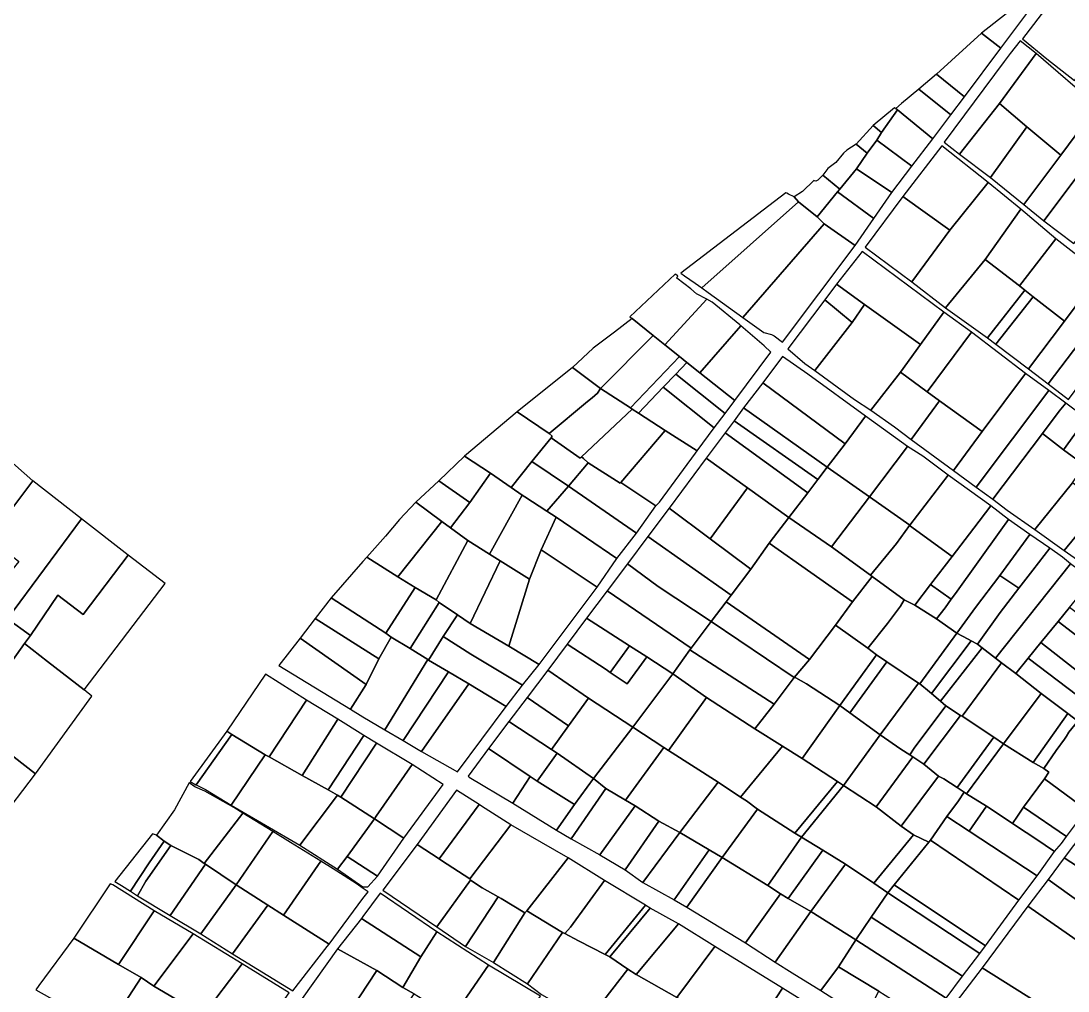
# Model space of a CAD drawing. Header units: metres. Extents: x 569648 to 571548, y 2333509 to 2335006.
# Drawn here: x 570370 to 570768, y 2334098.8 to 2334467.6 of the extents above; entities that cross this region are included whole.
import ezdxf

# ---------------------------------------------------------------- set-up
doc = ezdxf.new("R2010")
doc.units = ezdxf.units.M
doc.header["$MEASUREMENT"] = 0
doc.linetypes.add('CENTER', pattern=[2, 1.25, -0.25, 0.25, -0.25])
doc.layers.add('Net bo thua dat', color=210, linetype='CENTER', lineweight=30)

msp = doc.modelspace()

# ---------------------------------------------------------------- linework, layer by layer
at = {"layer": 'Net bo thua dat', "linetype": 'Continuous', "flags": 128}
for points in [[(570760.3, 2334481.15), (570758.99, 2334481.95), (570753.9, 2334478.5), (570744.4, 2334470.23), (570735.12, 2334462.98), (570742.47, 2334457.27)], [(570786.18, 2334465.35), (570781.2, 2334469.47), (570778.33, 2334471.84), (570766.53, 2334481.6), (570750.64, 2334460.76), (570759.96, 2334453.16), (570770.42, 2334445)], [(570742.47, 2334457.27), (570735.12, 2334462.98), (570717.93, 2334447.37), (570728.61, 2334438.72)], [(570741.87, 2334436.16), (570755.89, 2334455.2), (570749.82, 2334460.04), (570745.98, 2334455.27), (570743.67, 2334452.2), (570720.95, 2334421.49), (570726.7, 2334416.91)], [(570779.02, 2334435.25), (570755.89, 2334455.2), (570741.87, 2334436.16), (570752.33, 2334427.39), (570765.18, 2334416.62)], [(570728.61, 2334438.72), (570717.93, 2334447.37), (570711.25, 2334441.65), (570723.39, 2334431.88)], [(570723.39, 2334431.88), (570711.25, 2334441.65), (570704.71, 2334436.21), (570702.56, 2334434.26), (570703.22, 2334433.82), (570716.59, 2334422.77)], [(570703.22, 2334433.82), (570702.56, 2334434.26), (570702.03, 2334434.61), (570693.87, 2334427.88), (570697.14, 2334425.21)], [(570703.22, 2334433.82), (570697.14, 2334425.21), (570695.35, 2334422.24), (570708.67, 2334412.43), (570716.59, 2334422.77)], [(570752.33, 2334427.39), (570741.87, 2334436.16), (570726.7, 2334416.91), (570738.52, 2334408.06)], [(570786.95, 2334429.14), (570779.02, 2334435.25), (570765.18, 2334416.62), (570751.2, 2334397.81), (570758.73, 2334391.59), (570772.94, 2334410.5)], [(570695.35, 2334422.24), (570697.14, 2334425.21), (570693.87, 2334427.88), (570687.42, 2334420.73), (570691.61, 2334417.36)], [(570752.33, 2334427.39), (570738.52, 2334408.06), (570751.2, 2334397.81), (570765.18, 2334416.62)], [(570708.67, 2334412.43), (570695.35, 2334422.24), (570691.61, 2334417.36), (570687.55, 2334411.42), (570701, 2334402.32)], [(570687.55, 2334411.42), (570691.61, 2334417.36), (570687.42, 2334420.73), (570683.95, 2334418.51), (570682.65, 2334417.32), (570679.73, 2334413.77), (570676.63, 2334411.49), (570674.76, 2334408.99), (570681.29, 2334403.68)], [(570737.68, 2334406.19), (570720, 2334420.12), (570705.14, 2334400.85), (570723.01, 2334388)], [(570687.55, 2334411.42), (570681.29, 2334403.68), (570680.38, 2334402.57), (570694.15, 2334392.46), (570701, 2334402.32)], [(570784.28, 2334400.6), (570784.45, 2334400.85), (570772.94, 2334410.5), (570758.73, 2334391.59), (570770.19, 2334382.93)], [(570680.38, 2334402.57), (570681.29, 2334403.68), (570674.76, 2334408.99), (570672.88, 2334407.08), (570672.17, 2334406.7), (570671.63, 2334406.79), (570671.41, 2334406.92), (570667.08, 2334402.73), (570663.92, 2334400.68), (570665.58, 2334398.85), (570672.59, 2334393.11)], [(570750.09, 2334396.07), (570737.68, 2334406.19), (570723.01, 2334388), (570708.65, 2334368.38), (570721.41, 2334358.59), (570736.52, 2334376.86)], [(570665.58, 2334398.85), (570663.92, 2334400.68), (570661.77, 2334401.77), (570661.07, 2334402.12), (570660.76, 2334402.28), (570620.79, 2334371.68), (570622.16, 2334370.76), (570626.32, 2334367.91), (570628.74, 2334366.15)], [(570680.38, 2334402.57), (570672.59, 2334393.11), (570675.35, 2334390.47), (570687.01, 2334382.29), (570694.15, 2334392.46)], [(570675.35, 2334390.47), (570672.59, 2334393.11), (570665.58, 2334398.85), (570628.74, 2334366.15), (570631.26, 2334364.33), (570644.37, 2334354.88)], [(570723.01, 2334388), (570705.14, 2334400.85), (570690.92, 2334381.61), (570708.65, 2334368.38)], [(570763.31, 2334384.75), (570750.09, 2334396.07), (570736.52, 2334376.86), (570749.54, 2334366.92)], [(570687.01, 2334382.29), (570675.35, 2334390.47), (570644.37, 2334354.88), (570652.41, 2334349.17), (570655.32, 2334348.43), (570656.31, 2334347.94), (570659.51, 2334345.5)], [(570780.41, 2334371.45), (570763.31, 2334384.75), (570749.54, 2334366.92), (570751.49, 2334365.19), (570754.74, 2334362.66), (570766.58, 2334353.46), (570774.37, 2334363.92)], [(570689.69, 2334379.94), (570680.01, 2334367.51), (570690.63, 2334359.81), (570711.84, 2334344.63), (570720.81, 2334356.94)], [(570749.54, 2334366.92), (570736.52, 2334376.86), (570721.41, 2334358.59), (570737.41, 2334347.09), (570751.49, 2334365.19)], [(570630.65, 2334361.83), (570626.83, 2334363.88), (570624.62, 2334365.81), (570619.35, 2334369.83), (570619.67, 2334370.65), (570618.66, 2334371.33), (570601.5, 2334355.08), (570602.27, 2334354.46), (570610.28, 2334348.06), (570614.7, 2334344.52)], [(570690.63, 2334359.81), (570680.01, 2334367.51), (570675.6, 2334361.56), (570685.88, 2334352.98)], [(570643.62, 2334351.75), (570643.2, 2334352.12), (570632.75, 2334360.7), (570630.65, 2334361.83), (570614.7, 2334344.52), (570620.28, 2334340.06), (570623.1, 2334337.8), (570628.03, 2334333.86)], [(570685.88, 2334352.98), (570675.6, 2334361.56), (570661.45, 2334342.93), (570667.94, 2334337.35), (570671.73, 2334334.67)], [(570754.74, 2334362.66), (570751.49, 2334365.19), (570737.41, 2334347.09), (570740.51, 2334344.75)], [(570766.58, 2334353.46), (570754.74, 2334362.66), (570740.51, 2334344.75), (570752.97, 2334335.32)], [(570782.12, 2334358.21), (570774.37, 2334363.92), (570766.58, 2334353.46), (570752.97, 2334335.32), (570760.43, 2334329.61)], [(570711.84, 2334344.63), (570690.63, 2334359.81), (570685.88, 2334352.98), (570671.73, 2334334.67), (570686.87, 2334323.71), (570693.02, 2334319.63), (570704.34, 2334334.04)], [(570789.52, 2334352.77), (570782.12, 2334358.21), (570760.43, 2334329.61), (570768.09, 2334323.75), (570781.58, 2334341.78), (570784.1, 2334345.25)], [(570610.28, 2334348.06), (570602.27, 2334354.46), (570595.6, 2334349.31), (570587.47, 2334343.26), (570579.61, 2334335.9), (570590.32, 2334327.92)], [(570731.29, 2334349.34), (570720.81, 2334356.94), (570711.84, 2334344.63), (570704.34, 2334334.04), (570714.46, 2334326.64)], [(570655.08, 2334341.67), (570652.48, 2334344.07), (570643.62, 2334351.75), (570628.03, 2334333.86), (570641.29, 2334323.26)], [(570620.28, 2334340.06), (570614.7, 2334344.52), (570610.28, 2334348.06), (570590.32, 2334327.92), (570601.63, 2334320.52)], [(570751.77, 2334333.63), (570731.29, 2334349.34), (570714.46, 2334326.64), (570719.14, 2334323.16), (570735.36, 2334311.58)], [(570618.86, 2334333.35), (570623.1, 2334337.8), (570620.28, 2334340.06), (570601.63, 2334320.52), (570602.36, 2334320.04), (570604.67, 2334318.45), (570614.1, 2334328.35)], [(570628.03, 2334333.86), (570623.1, 2334337.8), (570618.86, 2334333.35), (570637.66, 2334318.4), (570641.29, 2334323.26)], [(570690.95, 2334317.36), (570669.14, 2334333.3), (570659.41, 2334340.08), (570652.01, 2334330.03), (570683.21, 2334306.85)], [(570589.14, 2334326.07), (570590.32, 2334327.92), (570579.61, 2334335.9), (570558.67, 2334319.06), (570570.75, 2334310.83), (570585.36, 2334322.95), (570587.14, 2334324.29)], [(570719.14, 2334323.16), (570714.46, 2334326.64), (570704.34, 2334334.04), (570693.02, 2334319.63), (570701.96, 2334313.34), (570708.41, 2334308.44)], [(570760.66, 2334327.1), (570751.77, 2334333.63), (570735.36, 2334311.58), (570724.46, 2334296.75), (570733.05, 2334290.32)], [(570618.86, 2334333.35), (570614.1, 2334328.35), (570633.52, 2334312.88), (570637.66, 2334318.4)], [(570652.01, 2334330.03), (570644.66, 2334320.49), (570676.45, 2334297.97), (570683.21, 2334306.85)], [(570602.36, 2334320.04), (570601.63, 2334320.52), (570590.32, 2334327.92), (570589.14, 2334326.07), (570587.14, 2334324.29), (570585.36, 2334322.95), (570570.75, 2334310.83), (570571.93, 2334309.8), (570571.55, 2334309.14), (570582.57, 2334301.38), (570583.11, 2334301.91)], [(570614.1, 2334328.35), (570604.67, 2334318.45), (570614.81, 2334311.97), (570627, 2334304.18), (570633.52, 2334312.88)], [(570764.66, 2334319.28), (570767.19, 2334322.3), (570760.66, 2334327.1), (570733.05, 2334290.32), (570739.43, 2334285.82), (570758.25, 2334310.81)], [(570719.14, 2334323.16), (570708.41, 2334308.44), (570724.46, 2334296.75), (570735.36, 2334311.58)], [(570774.92, 2334316.45), (570767.19, 2334322.3), (570764.66, 2334319.28), (570758.25, 2334310.81), (570766.22, 2334304.58)], [(570571.55, 2334309.14), (570571.93, 2334309.8), (570570.75, 2334310.83), (570558.67, 2334319.06), (570538.64, 2334302.2), (570548.43, 2334295.69), (570556.4, 2334290.24), (570564.21, 2334300.12)], [(570614.81, 2334311.97), (570604.67, 2334318.45), (570602.36, 2334320.04), (570583.11, 2334301.91), (570583.87, 2334301.33), (570585.61, 2334299.6), (570597.72, 2334291.89), (570597.99, 2334292.21)], [(570644.66, 2334320.49), (570641.03, 2334315.59), (570672.87, 2334293.26), (570676.45, 2334297.97)], [(570641.03, 2334315.59), (570637.66, 2334311.03), (570669.03, 2334288.21), (570672.87, 2334293.26)], [(570706.97, 2334305.79), (570690.95, 2334317.36), (570683.21, 2334306.85), (570676.45, 2334297.97), (570692.57, 2334286.67)], [(570782.75, 2334310.51), (570774.92, 2334316.45), (570766.22, 2334304.58), (570774.24, 2334298.78)], [(570626.38, 2334303.35), (570627, 2334304.18), (570614.81, 2334311.97), (570597.99, 2334292.21), (570611.35, 2334283.28), (570612.67, 2334284.62)], [(570637.66, 2334311.03), (570630.49, 2334301.4), (570646.18, 2334290.1), (570661.87, 2334278.8), (570669.03, 2334288.21)], [(570769.61, 2334292.02), (570774.24, 2334298.78), (570766.22, 2334304.58), (570758.25, 2334310.81), (570739.43, 2334285.82), (570744.86, 2334281.58), (570755.36, 2334274.29)], [(570583.87, 2334301.33), (570583.11, 2334301.91), (570582.57, 2334301.38), (570571.55, 2334309.14), (570564.21, 2334300.12), (570578.09, 2334290.78), (570585.61, 2334299.6)], [(570722.38, 2334294.9), (570715.84, 2334299.85), (570712.76, 2334302.15), (570706.97, 2334305.79), (570692.57, 2334286.67), (570707.81, 2334275.99)], [(570548.43, 2334295.69), (570538.64, 2334302.2), (570528.87, 2334292.75), (570540.58, 2334284.57)], [(570374.55, 2334292.82), (570364.68, 2334301.46), (570348.32, 2334278.91), (570358.11, 2334271.03)], [(570564.21, 2334300.12), (570556.4, 2334290.24), (570560.57, 2334287.33), (570561.48, 2334286.7), (570569.91, 2334281.29), (570578.09, 2334290.78)], [(570597.99, 2334292.21), (570597.72, 2334291.89), (570585.61, 2334299.6), (570578.09, 2334290.78), (570604.01, 2334272.88), (570611.35, 2334283.28)], [(570646.18, 2334290.1), (570630.49, 2334301.4), (570616.35, 2334282.33), (570631.91, 2334270.76)], [(570676.45, 2334297.97), (570672.87, 2334293.26), (570669.03, 2334288.21), (570661.87, 2334278.8), (570678.05, 2334267.69), (570692.57, 2334286.67)], [(570560.57, 2334287.33), (570556.4, 2334290.24), (570548.43, 2334295.69), (570540.58, 2334284.57), (570533.32, 2334274.94), (570539.82, 2334270.13), (570548.07, 2334264.97)], [(570732.21, 2334274.77), (570738.58, 2334283.31), (570722.38, 2334294.9), (570707.81, 2334275.99), (570707.67, 2334275.75), (570723.98, 2334263.99)], [(570393.08, 2334278.32), (570374.55, 2334292.82), (570358.11, 2334271.03), (570369.22, 2334262.1), (570362.88, 2334254.4), (570357.1, 2334246), (570364.98, 2334240.3)], [(570540.58, 2334284.57), (570528.87, 2334292.75), (570520.12, 2334284.67), (570530.01, 2334277.38), (570533.32, 2334274.94)], [(570578.09, 2334290.78), (570569.91, 2334281.29), (570573.45, 2334278.96), (570596.47, 2334263.2), (570604.01, 2334272.88)], [(570661.87, 2334278.8), (570646.18, 2334290.1), (570631.91, 2334270.76), (570647.47, 2334259.18), (570654.4, 2334269.03)], [(570780.91, 2334283.88), (570769.61, 2334292.02), (570755.36, 2334274.29), (570766.54, 2334266.31)], [(570573.45, 2334278.96), (570569.91, 2334281.29), (570561.48, 2334286.7), (570560.57, 2334287.33), (570548.07, 2334264.97), (570552.21, 2334262.37), (570563.3, 2334255.43), (570567.73, 2334266.53)], [(570707.67, 2334275.75), (570707.81, 2334275.99), (570692.57, 2334286.67), (570678.05, 2334267.69), (570692.94, 2334256.93), (570702.76, 2334268.96)], [(570530.01, 2334277.38), (570520.12, 2334284.67), (570513.85, 2334278.07), (570508.61, 2334271.7), (570501.46, 2334263.75), (570513.32, 2334256.34)], [(570631.91, 2334270.76), (570616.35, 2334282.33), (570608.23, 2334271.58), (570639.98, 2334249.26), (570647.47, 2334259.18)], [(570742.41, 2334274.07), (570745.33, 2334278.13), (570738.58, 2334283.31), (570732.21, 2334274.77), (570723.98, 2334263.99), (570715.74, 2334253.44), (570723.52, 2334247.86), (570725.22, 2334249.97)], [(570792.12, 2334275.48), (570782.5, 2334282.72), (570780.91, 2334283.88), (570766.54, 2334266.31), (570777.84, 2334258.29)], [(570410.73, 2334264.51), (570393.08, 2334278.32), (570364.98, 2334240.3), (570373.64, 2334234.04), (570384.11, 2334249.28), (570393.67, 2334242.03)], [(570573.45, 2334278.96), (570567.73, 2334266.53), (570588.98, 2334252.41), (570596.47, 2334263.2)], [(570678.05, 2334267.69), (570661.87, 2334278.8), (570654.4, 2334269.03), (570686.04, 2334246.74), (570693.59, 2334256.41), (570692.94, 2334256.93)], [(570741.99, 2334256.74), (570753.42, 2334272.37), (570745.33, 2334278.13), (570742.41, 2334274.07), (570725.22, 2334249.97), (570723.52, 2334247.86), (570721.24, 2334244.45), (570718, 2334240.27), (570725.76, 2334234.94), (570732.86, 2334244.6)], [(570539.82, 2334270.13), (570533.32, 2334274.94), (570530.01, 2334277.38), (570513.32, 2334256.34), (570519.88, 2334252.24), (570527.79, 2334247.54)], [(570723.98, 2334263.99), (570707.67, 2334275.75), (570702.76, 2334268.96), (570692.94, 2334256.93), (570693.59, 2334256.41), (570705.72, 2334247.49), (570709.81, 2334245.49), (570715.74, 2334253.44)], [(570552.21, 2334262.37), (570548.07, 2334264.97), (570539.82, 2334270.13), (570527.79, 2334247.54), (570529, 2334246.55), (570535.97, 2334241.89), (570540.8, 2334238.57)], [(570608.23, 2334271.58), (570600.57, 2334261.17), (570612.19, 2334252.59), (570632.38, 2334239.3), (570638.11, 2334246.84), (570639.98, 2334249.26)], [(570754.62, 2334258.79), (570761.07, 2334267.2), (570753.42, 2334272.37), (570741.99, 2334256.74), (570749.32, 2334251.96)], [(570588.98, 2334252.41), (570567.73, 2334266.53), (570563.3, 2334255.43), (570555.42, 2334229.89), (570566.98, 2334223.01)], [(570686.04, 2334246.74), (570654.4, 2334269.03), (570647.47, 2334259.18), (570639.98, 2334249.26), (570638.11, 2334246.84), (570669.73, 2334224.92), (570679.65, 2334237.86)], [(570768.91, 2334261.27), (570765.89, 2334263.81), (570761.07, 2334267.2), (570754.62, 2334258.79), (570749.32, 2334251.96), (570742.19, 2334242.72), (570733.53, 2334230.72), (570735.29, 2334229.35), (570740.37, 2334225.41)], [(570424.79, 2334253.71), (570410.73, 2334264.51), (570393.67, 2334242.03), (570384.11, 2334249.28), (570373.64, 2334234.04), (570371.38, 2334230.92), (570380.09, 2334224.15), (570394.04, 2334213.29)], [(570519.88, 2334252.24), (570513.32, 2334256.34), (570501.46, 2334263.75), (570500, 2334262.09), (570487.91, 2334248.31), (570508.67, 2334234.89)], [(570563.3, 2334255.43), (570552.21, 2334262.37), (570540.8, 2334238.57), (570555.42, 2334229.89)], [(570612.19, 2334252.59), (570600.57, 2334261.17), (570592.88, 2334250.96), (570624.79, 2334229.23), (570632.38, 2334239.3)], [(570768.57, 2334244.61), (570777.12, 2334255.14), (570768.91, 2334261.27), (570740.37, 2334225.41), (570742.69, 2334223.61), (570748.07, 2334219.54), (570752.79, 2334225.33), (570757.69, 2334231.35), (570764.21, 2334239.36)], [(570704.25, 2334245.17), (570705.72, 2334247.49), (570693.59, 2334256.41), (570686.04, 2334246.74), (570679.65, 2334237.86), (570691.91, 2334229.14), (570699.37, 2334238.59)], [(570749.32, 2334251.96), (570741.99, 2334256.74), (570732.86, 2334244.6), (570725.76, 2334234.94), (570730.02, 2334232.63), (570731.18, 2334232), (570733.53, 2334230.72), (570742.19, 2334242.72)], [(570529, 2334246.55), (570527.79, 2334247.54), (570519.88, 2334252.24), (570508.67, 2334234.89), (570510.75, 2334233.34), (570517.9, 2334229.1)], [(570592.88, 2334250.96), (570585.02, 2334240.6), (570601.31, 2334230.11), (570607.93, 2334225.85), (570617.83, 2334219.48), (570624.26, 2334228.57), (570624.79, 2334229.23)], [(570715.74, 2334253.44), (570709.81, 2334245.49), (570718, 2334240.27), (570721.24, 2334244.45), (570723.52, 2334247.86)], [(570371.38, 2334230.92), (570373.64, 2334234.04), (570364.98, 2334240.3), (570357.1, 2334246), (570350.52, 2334235.07), (570343.73, 2334224.6), (570343.76, 2334223.24), (570357.81, 2334211.99)], [(570487.91, 2334248.31), (570481.84, 2334240.47), (570506.03, 2334225.07), (570510.75, 2334233.34), (570508.67, 2334234.89)], [(570535.97, 2334241.89), (570529, 2334246.55), (570517.9, 2334229.1), (570524.62, 2334224.92), (570524.88, 2334224.57), (570530.51, 2334233.63)], [(570638.11, 2334246.84), (570632.38, 2334239.3), (570663.87, 2334218.02), (570669.73, 2334224.92)], [(570725.76, 2334234.94), (570718, 2334240.27), (570709.81, 2334245.49), (570705.72, 2334247.49), (570704.25, 2334245.17), (570699.37, 2334238.59), (570691.91, 2334229.14), (570695.12, 2334226.66), (570699.14, 2334223.92), (570711.2, 2334215.9), (570711.62, 2334215.57)], [(570768.57, 2334244.61), (570764.21, 2334239.36), (570805.14, 2334207.93), (570805.48, 2334208.4), (570809.27, 2334213.88)], [(570481.84, 2334240.47), (570476.13, 2334232.97), (570501.26, 2334215.43), (570506.03, 2334225.07)], [(570555.42, 2334229.89), (570540.8, 2334238.57), (570535.97, 2334241.89), (570530.51, 2334233.63), (570540.98, 2334226.96), (570560.62, 2334215.16), (570566.98, 2334223.01)], [(570601.31, 2334230.11), (570585.02, 2334240.6), (570577.65, 2334230.64), (570592.46, 2334221.01), (570594, 2334219.93)], [(570632.38, 2334239.3), (570624.79, 2334229.23), (570624.26, 2334228.57), (570656.23, 2334207.86), (570663.87, 2334218.02)], [(570764.21, 2334239.36), (570757.69, 2334231.35), (570798.51, 2334199.31), (570800.26, 2334201.32), (570805.14, 2334207.93)], [(570695.12, 2334226.66), (570691.91, 2334229.14), (570679.65, 2334237.86), (570669.73, 2334224.92), (570663.87, 2334218.02), (570664.56, 2334217.91), (570668.56, 2334215.64), (570681.19, 2334207.43)], [(570731.18, 2334232), (570730.02, 2334232.63), (570725.76, 2334234.94), (570711.62, 2334215.57), (570715.38, 2334212.58), (570716.07, 2334211.98)], [(570397.03, 2334210.96), (570394.04, 2334213.29), (570380.09, 2334224.15), (570371.38, 2334230.92), (570357.81, 2334211.99), (570350.04, 2334201.31), (570375.57, 2334181.47)], [(570476.13, 2334232.97), (570467.99, 2334222.65), (570495.23, 2334205.99), (570501.26, 2334215.43)], [(570524.62, 2334224.92), (570517.9, 2334229.1), (570510.75, 2334233.34), (570506.03, 2334225.07), (570501.26, 2334215.43), (570495.23, 2334205.99), (570500, 2334203.13), (570508.36, 2334198.13)], [(570540.98, 2334226.96), (570530.51, 2334233.63), (570524.88, 2334224.57), (570532.58, 2334220.12), (570540.29, 2334215.66), (570554.38, 2334206.96), (570560.62, 2334215.16)], [(570617.83, 2334219.48), (570607.93, 2334225.85), (570600.4, 2334215.59), (570594, 2334219.93), (570592.46, 2334221.01), (570577.65, 2334230.64), (570570.27, 2334220.82), (570585.73, 2334210.14), (570602.56, 2334199.19)], [(570607.93, 2334225.85), (570601.31, 2334230.11), (570594, 2334219.93), (570600.4, 2334215.59)], [(570735.29, 2334229.35), (570733.53, 2334230.72), (570731.18, 2334232), (570716.07, 2334211.98), (570719.52, 2334209)], [(570757.69, 2334231.35), (570752.79, 2334225.33), (570794.3, 2334193.99), (570798.51, 2334199.31)], [(570624.26, 2334228.57), (570617.83, 2334219.48), (570630.55, 2334210.41), (570648.96, 2334198.47), (570656.23, 2334207.86)], [(570699.14, 2334223.92), (570695.12, 2334226.66), (570681.19, 2334207.43), (570685.08, 2334204.55)], [(570742.69, 2334223.61), (570740.37, 2334225.41), (570735.29, 2334229.35), (570719.52, 2334209), (570721.59, 2334207.21), (570727.05, 2334203.64), (570727.74, 2334203.37)], [(570532.58, 2334220.12), (570524.88, 2334224.57), (570524.62, 2334224.92), (570508.36, 2334198.13), (570515.3, 2334194.02)], [(570711.2, 2334215.9), (570699.14, 2334223.92), (570685.08, 2334204.55), (570696.56, 2334196.19)], [(570757.82, 2334211.95), (570755.31, 2334213.89), (570748.07, 2334219.54), (570742.69, 2334223.61), (570727.74, 2334203.37), (570739.71, 2334195.39), (570743.48, 2334192.86)], [(570752.79, 2334225.33), (570748.07, 2334219.54), (570755.31, 2334213.89), (570757.82, 2334211.95), (570767.94, 2334204.3), (570771.68, 2334201.47), (570776.43, 2334197.9), (570778.73, 2334196.13), (570789.69, 2334187.6), (570794.3, 2334193.99)], [(570478.58, 2334209.41), (570462.92, 2334219.31), (570448.28, 2334197.64), (570450.24, 2334196.3), (570462.86, 2334188.69), (570464.41, 2334187.82)], [(570540.29, 2334215.66), (570532.58, 2334220.12), (570515.3, 2334194.02), (570522.25, 2334189.92)], [(570585.73, 2334210.14), (570570.27, 2334220.82), (570562.42, 2334210.44), (570578.14, 2334199.62)], [(570630.55, 2334210.41), (570617.83, 2334219.48), (570602.56, 2334199.19), (570614.42, 2334191.47), (570616.17, 2334190.33)], [(570554.38, 2334206.96), (570540.29, 2334215.66), (570522.25, 2334189.92), (570535.92, 2334182.11)], [(570681.19, 2334207.43), (570668.56, 2334215.64), (570664.56, 2334217.91), (570663.87, 2334218.02), (570656.23, 2334207.86), (570648.96, 2334198.47), (570659.47, 2334191.89), (570666.96, 2334187.2)], [(570721.59, 2334207.21), (570719.52, 2334209), (570716.07, 2334211.98), (570715.38, 2334212.58), (570711.62, 2334215.57), (570711.2, 2334215.9), (570696.56, 2334196.19), (570704.37, 2334190.8), (570707.84, 2334188.63), (570709.51, 2334191.12)], [(570562.42, 2334210.44), (570555.49, 2334201.27), (570571.66, 2334190.64), (570578.14, 2334199.62)], [(570602.56, 2334199.19), (570585.73, 2334210.14), (570578.14, 2334199.62), (570571.66, 2334190.64), (570573.79, 2334189.24), (570587.62, 2334179.59)], [(570648.96, 2334198.47), (570630.55, 2334210.41), (570616.17, 2334190.33), (570634.96, 2334178.3), (570643.5, 2334172.58), (570659.47, 2334191.89)], [(570767.94, 2334204.3), (570757.82, 2334211.95), (570743.48, 2334192.86), (570754.72, 2334185.67)], [(570490.41, 2334202.14), (570478.58, 2334209.41), (570464.41, 2334187.82), (570476.96, 2334180.8)], [(570696.56, 2334196.19), (570685.08, 2334204.55), (570681.19, 2334207.43), (570666.96, 2334187.2), (570680.33, 2334178.46), (570682.61, 2334176.97)], [(570727.05, 2334203.64), (570721.59, 2334207.21), (570709.51, 2334191.12), (570707.84, 2334188.63), (570708.95, 2334187.86), (570713.21, 2334185.11)], [(570500.38, 2334196.02), (570500, 2334196.25), (570490.41, 2334202.14), (570476.96, 2334180.8), (570486.78, 2334175.3)], [(570739.71, 2334195.39), (570727.74, 2334203.37), (570727.05, 2334203.64), (570713.21, 2334185.11), (570718.76, 2334180.57), (570720.75, 2334179.5), (570725.81, 2334176.23)], [(570766.64, 2334194.54), (570767.34, 2334195.73), (570768.32, 2334197.21), (570771.68, 2334201.47), (570767.94, 2334204.3), (570754.72, 2334185.67), (570758.81, 2334183.49), (570763.4, 2334190.24)], [(570375.57, 2334181.47), (570350.04, 2334201.31), (570348.01, 2334198.52), (570342.63, 2334191.41), (570329.14, 2334173.57), (570346.64, 2334160.33), (570330.16, 2334138.53), (570338.66, 2334131.51), (570361.43, 2334162.9)], [(570555.49, 2334201.27), (570547.77, 2334191.06), (570563.61, 2334180.46), (570566.21, 2334178.59), (570573.79, 2334189.24), (570571.66, 2334190.64)], [(570614.42, 2334191.47), (570602.56, 2334199.19), (570587.62, 2334179.59), (570592.26, 2334175.84), (570599.79, 2334171.36)], [(570789.69, 2334187.6), (570778.73, 2334196.13), (570776.43, 2334197.9), (570771.68, 2334201.47), (570768.32, 2334197.21), (570767.34, 2334195.73), (570766.64, 2334194.54), (570763.4, 2334190.24), (570758.81, 2334183.49), (570760.62, 2334182.06), (570759, 2334179.48), (570775.02, 2334167.75)], [(570450.24, 2334196.3), (570448.28, 2334197.64), (570434.38, 2334178.51), (570436.46, 2334177.26), (570436.62, 2334177.18)], [(570462.86, 2334188.69), (570450.24, 2334196.3), (570436.62, 2334177.18), (570440.18, 2334175.42), (570449.97, 2334169.55)], [(570505.18, 2334193.03), (570500.38, 2334196.02), (570486.78, 2334175.3), (570490.4, 2334173.27), (570491.58, 2334172.51)], [(570708.95, 2334187.86), (570707.84, 2334188.63), (570704.37, 2334190.8), (570696.56, 2334196.19), (570682.61, 2334176.97), (570695.06, 2334168.88)], [(570743.48, 2334192.86), (570739.71, 2334195.39), (570725.81, 2334176.23), (570728.56, 2334174.4), (570729.41, 2334173.87)], [(570518.7, 2334184.92), (570505.18, 2334193.03), (570491.58, 2334172.51), (570504.34, 2334164.25), (570505.02, 2334165.32)], [(570563.61, 2334180.46), (570547.77, 2334191.06), (570540.03, 2334180.5), (570540.36, 2334180.12), (570556.96, 2334170.24)], [(570634.96, 2334178.3), (570616.17, 2334190.33), (570614.42, 2334191.47), (570599.79, 2334171.36), (570603.41, 2334169.21), (570612.51, 2334163.4), (570620.41, 2334159.13)], [(570680.33, 2334178.46), (570666.96, 2334187.2), (570659.47, 2334191.89), (570643.5, 2334172.58), (570645.72, 2334171.1), (570650, 2334168.04), (570664.16, 2334158.91)], [(570759, 2334179.48), (570760.62, 2334182.06), (570758.81, 2334183.49), (570754.72, 2334185.67), (570743.48, 2334192.86), (570729.41, 2334173.87), (570736.99, 2334169.1), (570739.52, 2334167.51), (570746.91, 2334162.53), (570748.74, 2334165.38), (570751.08, 2334168.72)], [(570490.4, 2334173.27), (570486.78, 2334175.3), (570476.96, 2334180.8), (570464.41, 2334187.82), (570462.86, 2334188.69), (570449.97, 2334169.55), (570476, 2334154.29)], [(570573.79, 2334189.24), (570566.21, 2334178.59), (570580.37, 2334169.75), (570587.62, 2334179.59)], [(570718.76, 2334180.57), (570713.21, 2334185.11), (570708.95, 2334187.86), (570695.06, 2334168.88), (570704.59, 2334161.53)], [(570530.52, 2334177.37), (570518.7, 2334184.92), (570505.02, 2334165.32), (570504.34, 2334164.25), (570515.61, 2334156.94)], [(570566.21, 2334178.59), (570563.61, 2334180.46), (570556.96, 2334170.24), (570573.62, 2334160.06), (570580.37, 2334169.75)], [(570592.26, 2334175.84), (570587.62, 2334179.59), (570580.37, 2334169.75), (570573.62, 2334160.06), (570579.1, 2334156.71)], [(570650, 2334168.04), (570645.72, 2334171.1), (570643.5, 2334172.58), (570634.96, 2334178.3), (570620.41, 2334159.13), (570631.59, 2334152.58), (570636.59, 2334149.62)], [(570682.61, 2334176.97), (570680.33, 2334178.46), (570664.16, 2334158.91), (570666.68, 2334157.29)], [(570726.31, 2334171.09), (570728.56, 2334174.4), (570725.81, 2334176.23), (570720.75, 2334179.5), (570718.76, 2334180.57), (570704.59, 2334161.53), (570709.19, 2334158.24), (570715.01, 2334155.44), (570715.64, 2334156.24), (570721.91, 2334165.15)], [(570759, 2334179.48), (570751.08, 2334168.72), (570767.38, 2334157.58), (570775.02, 2334167.75)], [(570454.32, 2334166.51), (570450.94, 2334168.59), (570439.95, 2334174.86), (570436.15, 2334176.53), (570433.97, 2334177.95), (570428.41, 2334167.79), (570421.54, 2334158.16), (570424.42, 2334155.83), (570426.96, 2334154.13), (570437.6, 2334148.83), (570439.73, 2334147.39), (570446.4, 2334156.09)], [(570544.2, 2334169.7), (570535.58, 2334175.22), (570520.59, 2334154.54), (570529.01, 2334149.05)], [(570603.41, 2334169.21), (570599.79, 2334171.36), (570592.26, 2334175.84), (570579.1, 2334156.71), (570590.06, 2334150.58)], [(570709.19, 2334158.24), (570704.59, 2334161.53), (570695.06, 2334168.88), (570682.61, 2334176.97), (570666.68, 2334157.29), (570674.77, 2334152.39), (570683.46, 2334147.12), (570694.11, 2334139.82)], [(570736.99, 2334169.1), (570729.41, 2334173.87), (570728.56, 2334174.4), (570726.31, 2334171.09), (570721.91, 2334165.15), (570730.44, 2334159.56)], [(570504.34, 2334164.25), (570491.58, 2334172.51), (570490.4, 2334173.27), (570476, 2334154.29), (570490.3, 2334145.22), (570494, 2334150.04)], [(570465.75, 2334159.46), (570454.32, 2334166.51), (570446.4, 2334156.09), (570439.73, 2334147.39), (570440.14, 2334147.12), (570451.84, 2334139.22)], [(570556.18, 2334162.03), (570545.08, 2334169.14), (570544.2, 2334169.7), (570529.01, 2334149.05), (570529.86, 2334148.49), (570540.59, 2334141.48)], [(570612.51, 2334163.4), (570603.41, 2334169.21), (570590.06, 2334150.58), (570599.62, 2334144.88)], [(570666.68, 2334157.29), (570664.16, 2334158.91), (570650, 2334168.04), (570636.59, 2334149.62), (570653.83, 2334138.97)], [(570746.91, 2334162.53), (570739.52, 2334167.51), (570736.99, 2334169.1), (570730.44, 2334159.56), (570756.23, 2334142.65), (570762.79, 2334151.87), (570755.75, 2334156.68), (570752.08, 2334159.13)], [(570751.08, 2334168.72), (570748.74, 2334165.38), (570746.91, 2334162.53), (570752.08, 2334159.13), (570755.75, 2334156.68), (570762.79, 2334151.87), (570765.5, 2334154.92), (570767.38, 2334157.58)], [(570515.61, 2334156.94), (570504.34, 2334164.25), (570494, 2334150.04), (570505.48, 2334142.56)], [(570620.41, 2334159.13), (570612.51, 2334163.4), (570599.62, 2334144.88), (570606.42, 2334140.06)], [(570730.44, 2334159.56), (570721.91, 2334165.15), (570715.64, 2334156.24), (570749.24, 2334133.39), (570756.23, 2334142.65)], [(570424.42, 2334155.83), (570421.54, 2334158.16), (570419.98, 2334158.55), (570405.75, 2334140.54), (570408.21, 2334138.92), (570411.67, 2334136.76), (570418.79, 2334147.58)], [(570484.03, 2334148.18), (570472.47, 2334155.31), (570465.75, 2334159.46), (570451.84, 2334139.22), (570463.85, 2334131.44), (570469.8, 2334127.66)], [(570577.97, 2334149.5), (570567.93, 2334155.27), (570556.18, 2334162.03), (570540.59, 2334141.48), (570540.87, 2334140.97), (570545.38, 2334138.05), (570551.35, 2334134.69), (570552.52, 2334133.99), (570561.52, 2334128.59), (570562.25, 2334129.34)], [(570631.59, 2334152.58), (570620.41, 2334159.13), (570606.42, 2334140.06), (570618.31, 2334133.58)], [(570781.81, 2334153.37), (570773.57, 2334158.83), (570766.49, 2334149.54), (570793.57, 2334131.83), (570798.71, 2334128.05), (570799.25, 2334127.75), (570806.25, 2334137.18)], [(570426.96, 2334154.13), (570424.42, 2334155.83), (570418.79, 2334147.58), (570411.67, 2334136.76), (570414.36, 2334135.09), (570417.52, 2334140.61)], [(570540.87, 2334140.97), (570540.59, 2334141.48), (570529.86, 2334148.49), (570529.01, 2334149.05), (570520.59, 2334154.54), (570507.59, 2334137.14), (570528.12, 2334123.23)], [(570674.77, 2334152.39), (570666.68, 2334157.29), (570653.83, 2334138.97), (570658.68, 2334135.81), (570661.67, 2334134.07)], [(570715.01, 2334155.44), (570709.19, 2334158.24), (570694.11, 2334139.82), (570699.43, 2334136.17), (570701.88, 2334139.2)], [(570715.64, 2334156.24), (570715.01, 2334155.44), (570701.88, 2334139.2), (570736.55, 2334116.08), (570749.24, 2334133.39)], [(570440.14, 2334147.12), (570439.73, 2334147.39), (570437.6, 2334148.83), (570426.96, 2334154.13), (570417.52, 2334140.61), (570414.36, 2334135.09), (570426.79, 2334127.59)], [(570636.59, 2334149.62), (570631.59, 2334152.58), (570618.31, 2334133.58), (570623.11, 2334130.68)], [(570683.46, 2334147.12), (570674.77, 2334152.39), (570661.67, 2334134.07), (570670.26, 2334129.08)], [(570451.84, 2334139.22), (570440.14, 2334147.12), (570426.79, 2334127.59), (570438.36, 2334120.6)], [(570500.14, 2334137.8), (570497.49, 2334139.67), (570488.75, 2334145.27), (570484.03, 2334148.18), (570469.8, 2334127.66), (570487.14, 2334116.66), (570500, 2334133.97), (570501.96, 2334136.61)], [(570494, 2334150.04), (570490.3, 2334145.22), (570500.03, 2334138.45), (570501.84, 2334138.5), (570505.48, 2334142.56)], [(570591.86, 2334140.9), (570577.97, 2334149.5), (570562.25, 2334129.34), (570575.83, 2334121.15), (570576.73, 2334120.78), (570578.95, 2334123.12)], [(570658.68, 2334135.81), (570653.83, 2334138.97), (570636.59, 2334149.62), (570623.11, 2334130.68), (570645.45, 2334117.17)], [(570699.43, 2334136.17), (570694.11, 2334139.82), (570683.46, 2334147.12), (570670.26, 2334129.08), (570687.33, 2334118.33), (570693.17, 2334126.94)], [(570766.49, 2334149.54), (570760.36, 2334141.31), (570791.91, 2334118.62), (570798.71, 2334128.05), (570793.57, 2334131.83)], [(570420.62, 2334129.33), (570404.97, 2334139.23), (570403.98, 2334139.66), (570390.08, 2334119.01), (570407.15, 2334108.88)], [(570463.85, 2334131.44), (570451.84, 2334139.22), (570438.36, 2334120.6), (570450.38, 2334113.02)], [(570551.35, 2334134.69), (570545.38, 2334138.05), (570540.87, 2334140.97), (570528.12, 2334123.23), (570538.99, 2334115.84)], [(570607.38, 2334131.49), (570591.86, 2334140.9), (570578.95, 2334123.12), (570576.73, 2334120.78), (570581.91, 2334117.98), (570592.09, 2334112.74)], [(570701.88, 2334139.2), (570699.43, 2334136.17), (570734.41, 2334113.16), (570736.55, 2334116.08)], [(570760.36, 2334141.31), (570752.67, 2334131.1), (570784.42, 2334109.12), (570785.07, 2334108.75), (570791.91, 2334118.62)], [(570506.56, 2334136.02), (570500, 2334127.14), (570499.49, 2334126.45), (570521.95, 2334111.89), (570528.1, 2334121.37)], [(570561.52, 2334128.59), (570552.52, 2334133.99), (570551.35, 2334134.69), (570538.99, 2334115.84), (570549.67, 2334109.69)], [(570670.26, 2334129.08), (570661.67, 2334134.07), (570658.68, 2334135.81), (570645.45, 2334117.17), (570656.73, 2334109.88)], [(570699.43, 2334136.17), (570693.17, 2334126.94), (570727.86, 2334104.47), (570734.41, 2334113.16)], [(570469.8, 2334127.66), (570463.85, 2334131.44), (570450.38, 2334113.02), (570473.4, 2334098.91), (570486.45, 2334115.73), (570487.14, 2334116.66)], [(570609.17, 2334130.4), (570607.56, 2334131.38), (570607.38, 2334131.49), (570592.09, 2334112.74), (570593.87, 2334111.82)], [(570778.37, 2334099.59), (570784.42, 2334109.12), (570752.67, 2334131.1), (570735.29, 2334107.69), (570768.75, 2334086.65)], [(570435.53, 2334120.58), (570420.62, 2334129.33), (570407.15, 2334108.88), (570415.69, 2334103.96), (570420.59, 2334100.73)], [(570575.83, 2334121.15), (570562.25, 2334129.34), (570561.52, 2334128.59), (570549.67, 2334109.69), (570562.51, 2334101.54)], [(570619.95, 2334124.44), (570609.17, 2334130.4), (570593.87, 2334111.82), (570600.66, 2334107.11), (570603.88, 2334105.08)], [(570670.26, 2334129.08), (570656.73, 2334109.88), (570663.15, 2334105.73), (570674.06, 2334099.1), (570680.74, 2334108.01), (570687.33, 2334118.33)], [(570693.17, 2334126.94), (570687.33, 2334118.33), (570721.6, 2334096.16), (570727.86, 2334104.47)], [(570499.49, 2334126.45), (570490.3, 2334114.92), (570505.24, 2334106.6), (570515.11, 2334100.24), (570521.95, 2334111.89)], [(570633.72, 2334115.84), (570619.95, 2334124.44), (570603.88, 2334105.08), (570619.34, 2334096.36)], [(570407.15, 2334108.88), (570390.08, 2334119.01), (570376.81, 2334100.9), (570375.72, 2334099.3), (570402.79, 2334084.11), (570415.69, 2334103.96)], [(570454.17, 2334109.23), (570435.53, 2334120.58), (570420.59, 2334100.73), (570439.27, 2334089.64)], [(570547.67, 2334108.74), (570528.1, 2334121.37), (570521.95, 2334111.89), (570515.11, 2334100.24), (570519.43, 2334097.8), (570532.63, 2334089.65), (570534.07, 2334088.82)], [(570593.87, 2334111.82), (570592.09, 2334112.74), (570581.91, 2334117.98), (570576.73, 2334120.78), (570575.83, 2334121.15), (570562.51, 2334101.54), (570567.84, 2334097.53), (570585.52, 2334087.56), (570600.66, 2334107.11)], [(570505.24, 2334106.6), (570490.3, 2334114.92), (570476.87, 2334096.07), (570492.32, 2334087.04)], [(570659.5, 2334100), (570633.72, 2334115.84), (570619.34, 2334096.36), (570619.96, 2334096.01), (570631.84, 2334088.67), (570646.07, 2334079.39), (570652.54, 2334089.32)], [(570687.33, 2334118.33), (570680.74, 2334108.01), (570696.06, 2334098.78), (570715.34, 2334086.67), (570716.4, 2334087.76), (570721.6, 2334096.16)], [(570471.98, 2334098.13), (570454.17, 2334109.23), (570439.27, 2334089.64), (570442.12, 2334086.84), (570429.33, 2334067.31), (570443.82, 2334058.42)], [(570567.43, 2334096.85), (570547.67, 2334108.74), (570534.07, 2334088.82), (570538.43, 2334086.32), (570546.17, 2334082.09), (570553.81, 2334077.49)], [(570619.96, 2334096.01), (570619.34, 2334096.36), (570603.88, 2334105.08), (570600.66, 2334107.11), (570585.52, 2334087.56), (570605.47, 2334075.45)], [(570696.06, 2334098.78), (570680.74, 2334108.01), (570674.06, 2334099.1), (570690.62, 2334088.44)], [(570771.26, 2334084.68), (570768.75, 2334086.65), (570735.29, 2334107.69), (570725.49, 2334094.79), (570742.23, 2334084.27), (570754.55, 2334076.45), (570761.56, 2334072.01)], [(570442.12, 2334086.84), (570439.27, 2334089.64), (570420.59, 2334100.73), (570415.69, 2334103.96), (570402.79, 2334084.11), (570429.33, 2334067.31)], [(570519.43, 2334097.8), (570515.11, 2334100.24), (570505.24, 2334106.6), (570492.32, 2334087.04), (570500, 2334081.98), (570506.26, 2334077.85)], [(570673.96, 2334091), (570659.5, 2334100), (570652.54, 2334089.32), (570667.33, 2334080.42)]]:
    msp.add_lwpolyline(points, close=True, dxfattribs=at)

doc.saveas('drawing.dxf')
